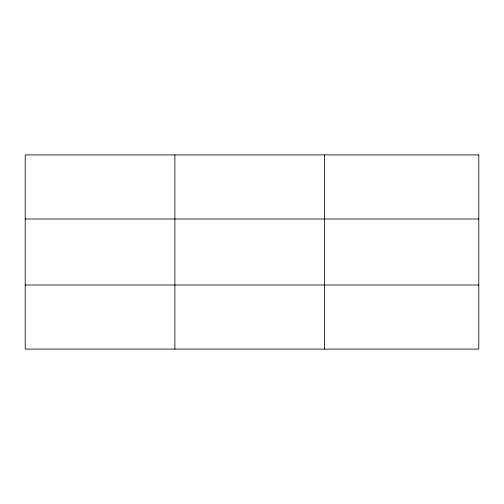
<?xml version="1.0" encoding="UTF-8"?>
<svg xmlns="http://www.w3.org/2000/svg" width="504" height="504" viewBox="0 0 504 504"><rect width="100%" height="100%" fill="white"/><g stroke="black" fill="none" stroke-linecap="round" stroke-linejoin="round"><path stroke-width="0.76" d="M174.888 154.904L174.888 349.096M324.576 154.904L324.576 349.096M25.2 218.988L478.8 218.988M25.2 285.012L478.8 285.012M478.8 154.904L478.8 349.096L25.2 349.096L25.2 154.904L478.8 154.904"/></g></svg>
